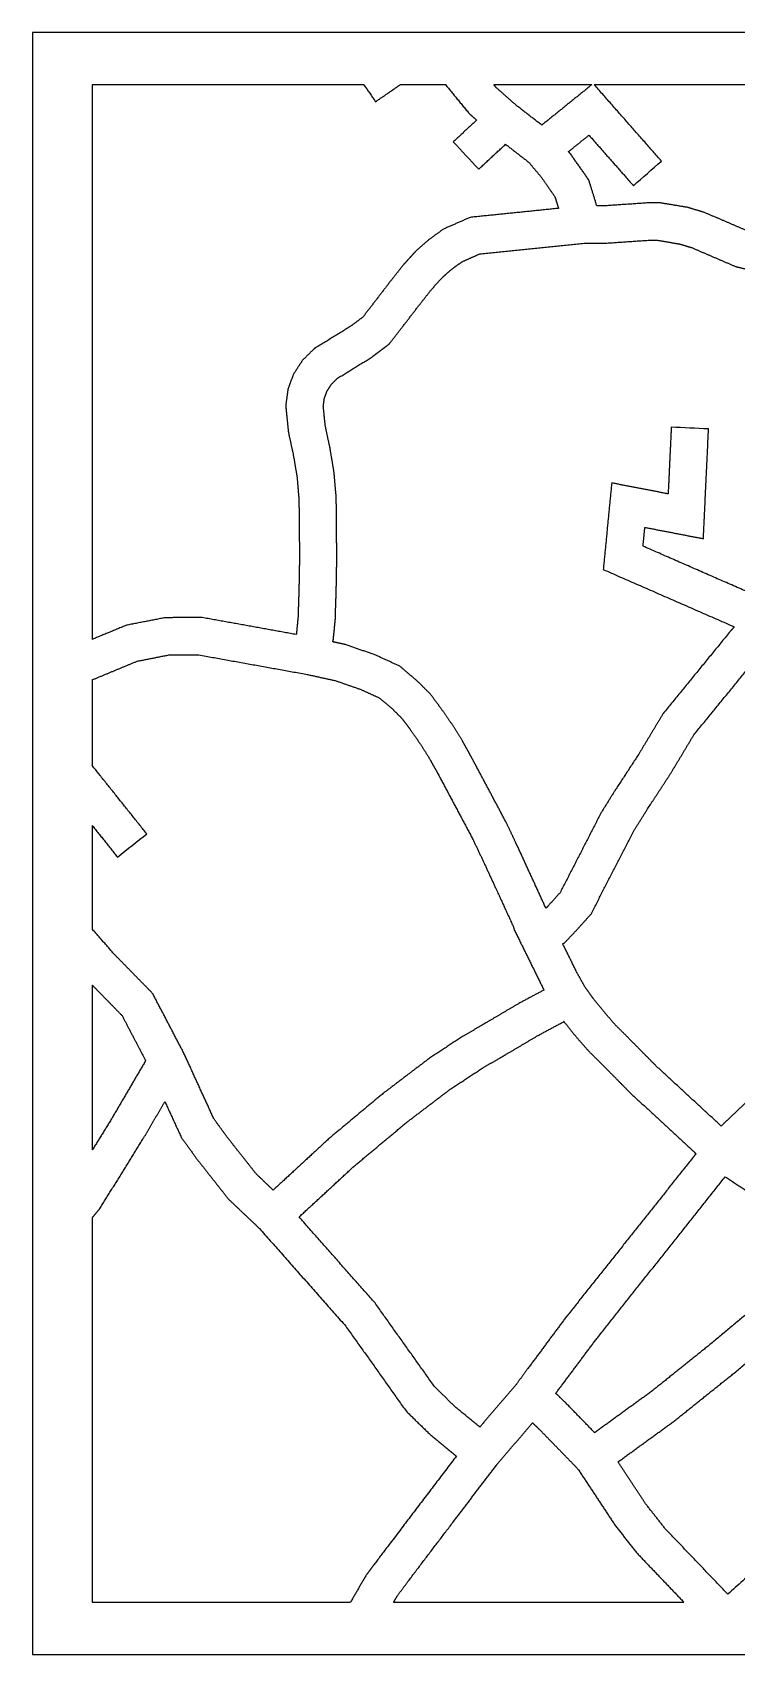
# Model space of a CAD drawing. Header units: millimetres. Extents: x 695 to 1227, y -950 to -733.
# Drawn here: x 694.9 to 789.1, y -949.8 to -732.6 of the extents above; entities that cross this region are included whole.
import ezdxf

# ---------------------------------------------------------------- set-up
doc = ezdxf.new("R2010")
doc.units = ezdxf.units.MM
doc.layers.add('Laser$Cut', color=1, linetype='Continuous', true_color=0xff0000)
doc.layers.add('Laser$Outline', color=3, linetype='Continuous', true_color=0x00ff00)

msp = doc.modelspace()

# ---------------------------------------------------------------- linework, layer by layer
at = {"layer": 'Laser$Cut'}
for points in [[(739.27, -739.64), (702.94, -739.64), (702.94, -813.92)], [(750.21, -739.64), (744.14, -739.64)], [(769.78, -739.64), (756.67, -739.64)], [(791.06, -739.64), (770.11, -739.64)], [(702.94, -819.33), (702.94, -830.82)], [(702.94, -838.83), (702.94, -852.71)], [(702.94, -860.21), (702.94, -882.28)], [(702.94, -891.36), (702.94, -942.84), (737.48, -942.84)], [(743.26, -942.84), (782.1, -942.84)]]:
    msp.add_lwpolyline(points, dxfattribs=at)
at = {"layer": 'Laser$Cut', "lineweight": -3}
for points, degree in [([(739.27, -739.64), (739.8, -740.4), (740.32, -741.16), (740.85, -741.92)], 3), ([(740.85, -741.92), (742.49, -740.78), (744.14, -739.64)], 2), ([(750.19, -739.62), (751.78, -741.57), (753.38, -743.52)], 2), ([(756.99, -740.04), (756.83, -739.84), (756.67, -739.64)], 2), ([(759.63, -742.37), (758.31, -741.2), (756.99, -740.04)], 2), ([(769.78, -739.64), (766.44, -742.35), (763.09, -745.06)], 2), ([(779.1, -749.87), (774.6, -744.76), (770.11, -739.64)], 2), ([(763.09, -745.06), (761.36, -743.72), (759.63, -742.37)], 2), ([(759.69, -742.42), (759.69, -742.42), (759.69, -742.42)], 2), ([(754.37, -744.39), (752.81, -745.84), (751.24, -747.29)], 2), ([(753.38, -743.52), (753.88, -743.95), (754.37, -744.39)], 2), ([(766.67, -748.6), (768.03, -747.5), (769.39, -746.4)], 2), ([(769.39, -746.4), (772.37, -749.78), (775.35, -753.17)], 2), ([(751.24, -747.29), (752.38, -748.51), (753.51, -749.73), (754.64, -750.95)], 3), ([(754.64, -750.95), (756.44, -749.29), (758.24, -747.62)], 2), ([(758.24, -747.62), (759.81, -748.84), (761.38, -750.06)], 2), ([(767, -749), (766.83, -748.8), (766.67, -748.6)], 2), ([(769.39, -752.43), (768.2, -750.72), (767, -749)], 2), ([(761.38, -750.06), (762.2, -751.05), (763.02, -752.03)], 2), ([(775.35, -753.17), (776.6, -752.07), (777.85, -750.97), (779.1, -749.87)], 3), ([(763.02, -752.03), (763.93, -753.34), (764.84, -754.65)], 2), ([(770.45, -755.88), (769.92, -754.15), (769.39, -752.43)], 2), ([(764.84, -754.65), (765.08, -755.42), (765.32, -756.2)], 2), ([(777.15, -755.48), (774.21, -755.68), (771.26, -755.88)], 2), ([(779, -755.48), (778.08, -755.48), (777.15, -755.48)], 2), ([(782.63, -756.08), (780.82, -755.78), (779, -755.48)], 2), ([(753.49, -757.41), (751.71, -758.2), (749.92, -758.98)], 2), ([(765.32, -756.2), (759.4, -756.81), (753.49, -757.41)], 2), ([(765.32, -756.2), (765.32, -756.2), (765.32, -756.2)], 2), ([(765.32, -756.2), (765.32, -756.2), (765.32, -756.2)], 2), ([(770.45, -755.88), (770.45, -755.88), (770.45, -755.88)], 2), ([(770.45, -755.88), (770.45, -755.88), (770.45, -755.88)], 2), ([(771.26, -755.88), (770.86, -755.88), (770.45, -755.88)], 2), ([(784.87, -756.76), (783.75, -756.42), (782.63, -756.08)], 2), ([(790.61, -759.23), (787.74, -758), (784.87, -756.76)], 2), ([(749.92, -758.98), (748.86, -759.76), (747.8, -760.53)], 2), ([(746.17, -761.99), (745.96, -762.22), (745.75, -762.45)], 2), ([(747.8, -760.53), (746.98, -761.26), (746.17, -761.99)], 2), ([(752.43, -763.34), (753.61, -762.82), (754.78, -762.3)], 2), ([(754.78, -762.3), (761.76, -761.59), (768.74, -760.88)], 2), ([(768.74, -760.88), (770.09, -760.88), (771.43, -760.87)], 2), ([(771.43, -760.87), (774.38, -760.67), (777.32, -760.47)], 2), ([(777.32, -760.47), (777.96, -760.47), (778.59, -760.47)], 2), ([(778.59, -760.47), (780.04, -760.72), (781.49, -760.96)], 2), ([(781.49, -760.96), (782.32, -761.21), (783.15, -761.46)], 2), ([(783.15, -761.46), (786.08, -762.72), (789.02, -763.99)], 2), ([(744.49, -763.85), (743.65, -764.93), (742.8, -766)], 2), ([(745.33, -762.92), (744.91, -763.39), (744.49, -763.85)], 2), ([(745.75, -762.45), (745.54, -762.69), (745.33, -762.92)], 2), ([(749.71, -765.53), (750.33, -764.97), (750.94, -764.42)], 2), ([(750.94, -764.42), (751.68, -763.88), (752.43, -763.34)], 2), ([(789.02, -763.99), (790.11, -764.25), (791.2, -764.52)], 2), ([(742.8, -766), (741.65, -767.5), (740.5, -769)], 2), ([(748.32, -767.07), (749.01, -766.3), (749.71, -765.53)], 2), ([(746.75, -769.07), (747.53, -768.07), (748.32, -767.07)], 2), ([(739.13, -770.78), (738.29, -771.4), (737.46, -772.02)], 2), ([(740.5, -769), (739.82, -769.89), (739.13, -770.78)], 2), ([(744.46, -772.05), (745.61, -770.56), (746.75, -769.07)], 2), ([(737.46, -772.02), (735.06, -773.51), (732.65, -774.99)], 2), ([(742.66, -774.37), (743.56, -773.21), (744.46, -772.05)], 2), ([(732.65, -774.99), (731.86, -775.77), (731.07, -776.54)], 2), ([(740.87, -775.71), (741.17, -775.49), (741.47, -775.27)], 2), ([(741.47, -775.27), (742.07, -774.82), (742.66, -774.37)], 2), ([(731.07, -776.54), (730.46, -777.48), (729.85, -778.42)], 2), ([(735.75, -778.95), (738.01, -777.56), (740.28, -776.16)], 2), ([(740.28, -776.16), (740.58, -775.94), (740.87, -775.71)], 2), ([(729.85, -778.42), (729.48, -779.42), (729.12, -780.43)], 2), ([(734.35, -780.67), (734.65, -780.2), (734.96, -779.73)], 2), ([(734.96, -779.73), (735.35, -779.34), (735.75, -778.95)], 2), ([(729.12, -780.43), (728.97, -781.53), (728.82, -782.64)], 2), ([(733.85, -782.72), (733.92, -782.17), (734, -781.63)], 2), ([(734, -781.63), (734.17, -781.15), (734.35, -780.67)], 2), ([(728.82, -782.64), (729, -784.4), (729.18, -786.16)], 2), ([(734.13, -785.38), (733.99, -784.05), (733.85, -782.72)], 2), ([(729.18, -786.16), (729.51, -787.69), (729.84, -789.23)], 2), ([(734.75, -788.29), (734.44, -786.83), (734.13, -785.38)], 2), ([(780.41, -785.5), (780.2, -789.96), (779.99, -794.43)], 2), ([(785.4, -785.74), (783.74, -785.66), (782.07, -785.58), (780.41, -785.5)], 3), ([(784.71, -800.43), (785.05, -793.08), (785.4, -785.74)], 2), ([(735.3, -791.58), (735.03, -789.94), (734.75, -788.29)], 2), ([(729.84, -789.23), (730.09, -790.72), (730.34, -792.21)], 2), ([(730.34, -792.21), (730.46, -793.69), (730.59, -795.18)], 2), ([(735.59, -794.94), (735.44, -793.26), (735.3, -791.58)], 2), ([(735.66, -803.12), (735.62, -799.03), (735.59, -794.94)], 2), ([(772.44, -792.97), (771.87, -798.76), (771.31, -804.56)], 2), ([(779.99, -794.43), (776.21, -793.7), (772.44, -792.97)], 2), ([(730.59, -795.18), (730.61, -797.16), (730.63, -799.14)], 2), ([(730.63, -799.14), (730.65, -801.12), (730.66, -803.1)], 2), ([(776.63, -801.43), (776.76, -800.17), (776.88, -798.92)], 2), ([(776.88, -798.92), (780.79, -799.67), (784.71, -800.43)], 2), ([(792.14, -808.22), (784.39, -804.83), (776.63, -801.43)], 2), ([(730.66, -803.1), (730.63, -805.1), (730.59, -807.1)], 2), ([(735.59, -807.23), (735.62, -805.17), (735.66, -803.12)], 2), ([(771.31, -804.56), (780.07, -808.39), (788.83, -812.23)], 2), ([(730.59, -807.1), (730.53, -809.03), (730.47, -810.95)], 2), ([(735.46, -811.28), (735.52, -809.25), (735.59, -807.23)], 2), ([(707.5, -812.02), (705.22, -812.97), (702.94, -813.92)], 2), ([(712.7, -811.01), (710.1, -811.52), (707.5, -812.02)], 2), ([(717.65, -810.99), (715.17, -811), (712.7, -811.01)], 2), ([(730.23, -813.27), (723.94, -812.13), (717.65, -810.99)], 2), ([(730.47, -810.95), (730.36, -812.07), (730.25, -813.19)], 2), ([(735.33, -812.62), (735.39, -811.95), (735.46, -811.28)], 2), ([(788.83, -812.23), (788.57, -812.54), (788.3, -812.84)], 2), ([(730.25, -813.19), (730.24, -813.23), (730.23, -813.27)], 2), ([(730.23, -813.27), (730.23, -813.27), (730.23, -813.27)], 2), ([(735.13, -814.25), (735.16, -814.1), (735.19, -813.96)], 2), ([(736.81, -814.61), (735.97, -814.43), (735.13, -814.25)], 2), ([(735.19, -813.96), (735.26, -813.29), (735.33, -812.62)], 2), ([(788.3, -812.84), (783.82, -818.33), (779.34, -823.82)], 2), ([(708.95, -816.83), (711.07, -816.42), (713.19, -816)], 2), ([(713.19, -816), (715.2, -816), (717.21, -815.99)], 2), ([(717.21, -815.99), (724.47, -817.3), (731.73, -818.61)], 2), ([(740.76, -815.98), (738.78, -815.3), (736.81, -814.61)], 2), ([(744.11, -817.51), (742.44, -816.75), (740.76, -815.98)], 2), ([(783.43, -826.7), (787.78, -821.38), (792.12, -816.06)], 2), ([(702.94, -819.33), (705.95, -818.08), (708.95, -816.83)], 2), ([(731.68, -818.61), (733.57, -819.02), (735.45, -819.43)], 2), ([(746.5, -819.56), (745.3, -818.54), (744.11, -817.51)], 2), ([(735.45, -819.43), (737.18, -820.03), (738.9, -820.63)], 2), ([(738.9, -820.63), (740.15, -821.2), (741.39, -821.77)], 2), ([(748.2, -821.26), (747.35, -820.41), (746.5, -819.56)], 2), ([(741.39, -821.77), (742.25, -822.5), (743.1, -823.23)], 2), ([(749.54, -823.07), (748.87, -822.17), (748.2, -821.26)], 2), ([(751.03, -825.2), (750.29, -824.14), (749.54, -823.07)], 2), ([(743.1, -823.23), (743.76, -823.88), (744.41, -824.54)], 2), ([(744.41, -824.54), (744.95, -825.27), (745.49, -825.99)], 2), ([(752.46, -827.49), (751.75, -826.35), (751.03, -825.2)], 2), ([(779.34, -823.82), (777.69, -826.56), (776.05, -829.29)], 2), ([(745.49, -825.99), (746.18, -826.98), (746.86, -827.96)], 2), ([(752.82, -828.14), (752.64, -827.81), (752.46, -827.49)], 2), ([(780.28, -831.95), (781.86, -829.33), (783.43, -826.7)], 2), ([(746.86, -827.96), (747.51, -828.99), (748.15, -830.02)], 2), ([(753.54, -829.44), (753.18, -828.79), (752.82, -828.14)], 2), ([(754.35, -830.95), (753.94, -830.2), (753.54, -829.44)], 2), ([(776.05, -829.29), (774.49, -831.69), (772.92, -834.08)], 2), ([(710.22, -839.94), (706.58, -835.38), (702.94, -830.82)], 2), ([(748.15, -830.02), (748.55, -830.74), (748.95, -831.47)], 2), ([(748.95, -831.47), (749.05, -831.65), (749.15, -831.83)], 2), ([(749.15, -831.83), (751.53, -836.29), (753.9, -840.76)], 2), ([(758.37, -838.52), (756.36, -834.73), (754.35, -830.95)], 2), ([(777.14, -836.76), (778.71, -834.36), (780.28, -831.95)], 2), ([(772.92, -834.08), (771.95, -835.64), (770.98, -837.2)], 2), ([(770.98, -837.2), (768.26, -842.52), (765.53, -847.83)], 2), ([(775.34, -839.66), (776.24, -838.21), (777.14, -836.76)], 2), ([(702.94, -838.83), (704.62, -840.95), (706.31, -843.06)], 2), ([(706.31, -843.06), (707.61, -842.02), (708.91, -840.98), (710.22, -839.94)], 3), ([(759.56, -841.04), (758.97, -839.78), (758.37, -838.52)], 2), ([(769.68, -850.69), (772.51, -845.18), (775.34, -839.66)], 2), ([(753.9, -840.76), (754.67, -842.38), (755.43, -843.99)], 2), ([(759.96, -841.88), (759.76, -841.46), (759.56, -841.04)], 2), ([(763.64, -849.91), (761.8, -845.9), (759.96, -841.88)], 2), ([(755.43, -843.99), (756.25, -845.78), (757.07, -847.56)], 2), ([(757.07, -847.56), (758.23, -850.09), (759.38, -852.61)], 2), ([(765.53, -847.83), (764.78, -848.66), (764.04, -849.49)], 2), ([(764.04, -849.49), (763.84, -849.7), (763.64, -849.91)], 2), ([(767.71, -852.88), (768.7, -851.79), (769.68, -850.69)], 2), ([(705.89, -856.08), (704.42, -854.39), (702.94, -852.71)], 2), ([(759.39, -852.62), (759.36, -852.63), (759.33, -852.65)], 2), ([(759.33, -852.65), (761.35, -856.76), (763.37, -860.87)], 2), ([(759.38, -852.61), (759.39, -852.61), (759.39, -852.62)], 2), ([(766.17, -854.51), (766.94, -853.7), (767.71, -852.88)], 2), ([(765.89, -854.67), (766.03, -854.59), (766.17, -854.51)], 2), ([(767.8, -858.56), (766.85, -856.62), (765.89, -854.67)], 2), ([(711.01, -861.31), (708.45, -858.7), (705.89, -856.08)], 2), ([(768.9, -860.52), (768.35, -859.54), (767.8, -858.56)], 2), ([(702.94, -860.21), (702.96, -860.22), (702.97, -860.24)], 2), ([(702.97, -860.24), (702.97, -860.24), (702.98, -860.24)], 2), ([(702.97, -860.24), (704.95, -862.26), (706.92, -864.28)], 2), ([(715.21, -869.35), (713.11, -865.33), (711.01, -861.31)], 2), ([(763.37, -860.87), (761.7, -861.76), (760.03, -862.65)], 2), ([(769.97, -862), (769.44, -861.26), (768.9, -860.52)], 2), ([(771.37, -863.74), (770.67, -862.87), (769.97, -862)], 2), ([(706.92, -864.28), (708.5, -867.3), (710.08, -870.32)], 2), ([(772.9, -865.51), (772.13, -864.62), (771.37, -863.74)], 2), ([(762.48, -867.01), (764.27, -866.05), (766.05, -865.1)], 2), ([(766, -865.03), (766.03, -865.07), (766.05, -865.1)], 2), ([(766.05, -865.1), (766.79, -866.02), (767.53, -866.94)], 2), ([(752.49, -867.08), (750.27, -868.54), (748.05, -870)], 2), ([(767.53, -866.94), (768.38, -867.93), (769.24, -868.91)], 2), ([(710.08, -870.32), (707.76, -874.29), (705.44, -878.25)], 2), ([(719.19, -878.07), (717.2, -873.71), (715.21, -869.35)], 2), ([(748.05, -870), (744.93, -872.37), (741.82, -874.74)], 2), ([(750.93, -874.08), (753.03, -872.71), (755.12, -871.33)], 2), ([(787.09, -879.08), (782.72, -875.05), (778.36, -871.01)], 2), ([(741.82, -874.74), (738.22, -877.74), (734.63, -880.74)], 2), ([(744.93, -878.65), (747.93, -876.36), (750.93, -874.08)], 2), ([(774.88, -874.6), (779.18, -878.57), (783.47, -882.54)], 2), ([(792.76, -873.65), (789.92, -876.36), (787.09, -879.08)], 2), ([(709.72, -880.83), (711.19, -878.32), (712.66, -875.81)], 2), ([(712.66, -875.81), (713.75, -878.2), (714.85, -880.59)], 2), ([(705.44, -878.25), (704.19, -880.27), (702.94, -882.28)], 2), ([(720.94, -880.5), (720.06, -879.29), (719.19, -878.07)], 2), ([(737.92, -884.5), (741.43, -881.57), (744.93, -878.65)], 2), ([(787.09, -879.08), (787.09, -879.08), (787.09, -879.08)], 2), ([(703.96, -890.12), (706.84, -885.48), (709.72, -880.83)], 2), ([(714.85, -880.59), (715.9, -882.05), (716.95, -883.51)], 2), ([(724.87, -885.48), (722.9, -882.99), (720.94, -880.5)], 2), ([(734.63, -880.74), (730.89, -884.2), (727.15, -887.65)], 2), ([(716.95, -883.51), (719.06, -886.18), (721.16, -888.86)], 2), ([(783.47, -883.09), (774.97, -893.79), (766.47, -904.49)], 2), ([(783.47, -882.54), (783.59, -882.66), (783.72, -882.77)], 2), ([(783.72, -882.77), (783.59, -882.93), (783.47, -883.09)], 2), ([(783.47, -883.08), (783.47, -883.08), (783.47, -883.09)], 2), ([(727.14, -887.65), (726.01, -886.57), (724.87, -885.48)], 2), ([(730.61, -891.25), (734.27, -887.88), (737.92, -884.5)], 2), ([(770.43, -907.54), (779.04, -896.7), (787.64, -885.87)], 2), ([(787.64, -885.87), (789.89, -887.36), (792.14, -888.86)], 2), ([(727.15, -887.65), (727.14, -887.65), (727.14, -887.65)], 2), ([(702.94, -891.36), (703.45, -890.74), (703.96, -890.12)], 2), ([(721.16, -888.86), (723.28, -890.87), (725.4, -892.88)], 2), ([(740.77, -902.76), (735.69, -897.01), (730.61, -891.25)], 2), ([(725.32, -892.81), (731.09, -899.34), (736.85, -905.87)], 2), ([(795.96, -899.67), (790.83, -903.96), (785.71, -908.24)], 2), ([(748.74, -913.97), (744.76, -908.37), (740.77, -902.76)], 2), ([(766.47, -904.49), (763.81, -908.06), (761.15, -911.64)], 2), ([(788.87, -912.11), (793.92, -907.89), (798.97, -903.67)], 2), ([(736.85, -905.87), (740.89, -911.55), (744.92, -917.23)], 2), ([(765.17, -914.59), (767.8, -911.07), (770.43, -907.54)], 2), ([(785.71, -908.24), (781.73, -911.43), (777.75, -914.63)], 2), ([(761.15, -911.64), (760.4, -912.67), (759.65, -913.71)], 2), ([(780.78, -918.6), (784.83, -915.35), (788.87, -912.11)], 2), ([(751.54, -916.72), (750.14, -915.35), (748.74, -913.97)], 2), ([(759.71, -913.62), (757.25, -916.5), (754.79, -919.38)], 2), ([(764.97, -914.88), (765.07, -914.74), (765.17, -914.59)], 2), ([(764.97, -914.88), (764.97, -914.88), (764.97, -914.88)], 2), ([(766.33, -916.19), (765.65, -915.53), (764.97, -914.88)], 2), ([(770.16, -920.13), (768.24, -918.16), (766.33, -916.19)], 2), ([(777.75, -914.63), (773.95, -917.38), (770.16, -920.14)], 2), ([(744.92, -917.23), (746.56, -918.84), (748.2, -920.44)], 2), ([(754.79, -919.37), (753.16, -918.05), (751.54, -916.72)], 2), ([(773.28, -924.05), (777.03, -921.32), (780.78, -918.6)], 2), ([(748.2, -920.44), (749.93, -921.86), (751.66, -923.27)], 2), ([(754.8, -919.38), (754.79, -919.38), (754.79, -919.37)], 2), ([(757.01, -924.48), (759.43, -921.65), (761.85, -918.81)], 2), ([(761.85, -918.81), (762.32, -919.27), (762.8, -919.73)], 2), ([(762.8, -919.73), (765.36, -922.37), (767.92, -925)], 2), ([(770.16, -920.14), (770.16, -920.13), (770.16, -920.13)], 2), ([(767.92, -925), (770.45, -928.84), (772.99, -932.67)], 2), ([(777.04, -929.74), (775.16, -926.89), (773.28, -924.05)], 2), ([(803.81, -927.4), (795.9, -934.59), (787.99, -941.78)], 2), ([(779.57, -932.96), (778.31, -931.35), (777.04, -929.74)], 2), ([(772.99, -932.67), (774.39, -934.45), (775.79, -936.23)], 2), ([(787.99, -941.78), (783.78, -937.37), (779.57, -932.96)], 2), ([(775.79, -936.23), (778.94, -939.54), (782.1, -942.84)], 2), ([(739.6, -939.2), (738.54, -941.02), (737.48, -942.84)], 2), ([(743.26, -942.84), (743.52, -942.4), (743.77, -941.96)], 2)]:
    msp.add_open_spline(points, degree=degree, dxfattribs=at)
for points, knots in [([(760.03, -862.65), (757.8, -863.97), (755.57, -865.29), (754.03, -866.19), (752.49, -867.08)], [-83.964309, -83.964309, -83.964309, -81.230761, -81.230761, -78.497213, -78.497213, -78.497213]), ([(778.36, -871.01), (776.71, -869.34), (775.05, -867.66), (773.98, -866.58), (772.9, -865.51)], [24.38203, 24.38203, 24.38203, 28.445702, 28.445702, 32.509374, 32.509374, 32.509374]), ([(755.12, -871.33), (756.61, -870.47), (758.1, -869.6), (760.29, -868.31), (762.48, -867.01)], [78.497213, 78.497213, 78.497213, 81.230761, 81.230761, 83.964309, 83.964309, 83.964309]), ([(769.24, -868.91), (770.37, -870.05), (771.51, -871.18), (773.2, -872.89), (774.88, -874.6)], [-32.509374, -32.509374, -32.509374, -28.445702, -28.445702, -24.38203, -24.38203, -24.38203]), ([(751.66, -923.27), (747.08, -929.29), (742.51, -935.32), (741.78, -936.29), (741.05, -937.26), (740.32, -938.23), (739.6, -939.2)], [-31.258153, -31.258153, -31.258153, -26.029509, -26.029509, -20.800864, -20.800864, -15.572219, -15.572219, -15.572219]), ([(743.77, -941.96), (745.13, -940.14), (746.5, -938.32), (749.51, -934.36), (752.53, -930.39), (754.79, -927.41), (757.06, -924.43)], [15.572219, 15.572219, 15.572219, 20.800864, 20.800864, 26.029509, 26.029509, 29.955466, 29.955466, 29.955466])]:
    msp.add_open_spline(points, degree=2, knots=knots, dxfattribs=at)
at = {"layer": 'Laser$Outline'}
msp.add_lwpolyline([(1226.94, -732.64), (694.94, -732.64), (694.94, -949.84), (1226.94, -949.84)], close=True, dxfattribs=at)

doc.saveas('drawing.dxf')
